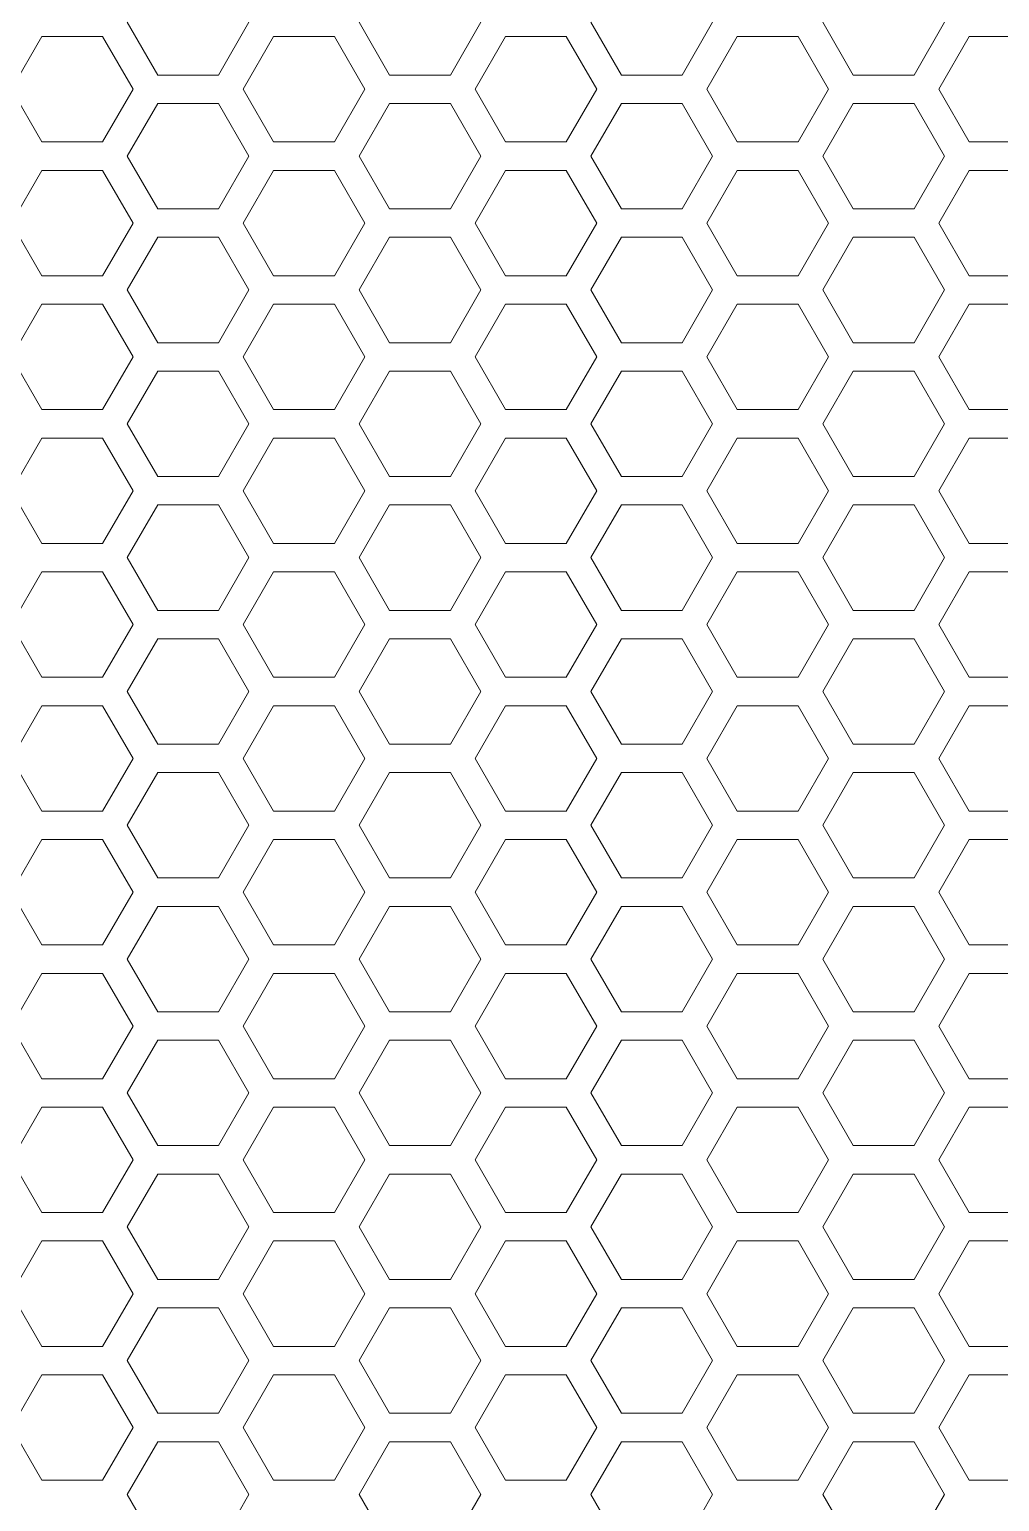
# Model space of a CAD drawing. Header units: millimetres. Extents: x 0 to 140, y -17 to 195.
# Drawn here: x 51.57 to 55.91, y 35.75 to 42.34 of the extents above; entities that cross this region are included whole.
import ezdxf

# ---------------------------------------------------------------- set-up
doc = ezdxf.new("R2010")
doc.units = ezdxf.units.MM
doc.layers.add('4203-42785_1_0', color=7, linetype='Continuous')

# ---------------------------------------------------------------- blocks, each defined once
blk = doc.blocks.new('a')
at = {"layer": '4203-42785_1_0', "color": 0, "linetype": 'ByBlock', "lineweight": 9}
for p, q in [((1506.8194, 377.2816), (1506.9262, 377.0967)), ((1507.1396, 377.0967), (1507.2464, 377.2816)), ((1507.6327, 377.2816), (1507.7395, 377.0967)), ((1507.9529, 377.0967), (1508.0596, 377.2816)), ((1508.446, 377.2816), (1508.5527, 377.0967)), ((1508.7661, 377.0967), (1508.8728, 377.2816)), ((1514.1389, 377.2816), (1514.2456, 377.0967)), ((1514.459, 377.0967), (1514.5657, 377.2816)), ((1514.9521, 377.2816), (1515.0588, 377.0967)), ((1515.2723, 377.0967), (1515.379, 377.2816)), ((1515.7654, 377.2816), (1515.8721, 377.0967)), ((1516.0855, 377.0967), (1516.1923, 377.2816)), ((1507.3328, 377.2317), (1507.2261, 377.0468)), ((1507.5463, 377.2317), (1507.3328, 377.2317)), ((1507.653, 377.0468), (1507.5463, 377.2317)), ((1508.1461, 377.2317), (1508.0394, 377.0468)), ((1508.3595, 377.2317), (1508.1461, 377.2317)), ((1508.4662, 377.0468), (1508.3595, 377.2317)), ((1508.9594, 377.2317), (1508.8527, 377.0468)), ((1509.1728, 377.2317), (1508.9594, 377.2317)), ((1513.8389, 377.2317), (1513.7322, 377.0468)), ((1514.0523, 377.2317), (1513.8389, 377.2317)), ((1514.1591, 377.0468), (1514.0523, 377.2317)), ((1514.6522, 377.2317), (1514.5455, 377.0468)), ((1514.8656, 377.2317), (1514.6522, 377.2317)), ((1514.9724, 377.0468), (1514.8656, 377.2317)), ((1515.4655, 377.2317), (1515.3587, 377.0468)), ((1515.6789, 377.2317), (1515.4655, 377.2317)), ((1515.7856, 377.0468), (1515.6789, 377.2317)), ((1516.2788, 377.2317), (1516.1721, 377.0468)), ((1516.4922, 377.2317), (1516.2788, 377.2317)), ((1516.5989, 377.0468), (1516.4922, 377.2317)), ((1506.9262, 377.0967), (1507.1396, 377.0967)), ((1507.7395, 377.0967), (1507.9529, 377.0967)), ((1508.5527, 377.0967), (1508.7661, 377.0967)), ((1514.2456, 377.0967), (1514.459, 377.0967)), ((1515.0588, 377.0967), (1515.2723, 377.0967)), ((1515.8721, 377.0967), (1516.0855, 377.0967)), ((1507.2261, 377.0468), (1507.3328, 376.862)), ((1507.5463, 376.862), (1507.653, 377.0468)), ((1508.0394, 377.0468), (1508.1461, 376.862)), ((1508.3595, 376.862), (1508.4662, 377.0468)), ((1508.8527, 377.0468), (1508.9594, 376.862)), ((1513.7322, 377.0468), (1513.8389, 376.862)), ((1514.0523, 376.862), (1514.1591, 377.0468)), ((1514.5455, 377.0468), (1514.6522, 376.862)), ((1514.8656, 376.862), (1514.9724, 377.0468)), ((1515.3587, 377.0468), (1515.4655, 376.862)), ((1515.6789, 376.862), (1515.7856, 377.0468)), ((1516.1721, 377.0468), (1516.2788, 376.862)), ((1516.4922, 376.862), (1516.5989, 377.0468)), ((1506.9262, 376.9969), (1506.8194, 376.812)), ((1507.1396, 376.9969), (1506.9262, 376.9969)), ((1507.2464, 376.812), (1507.1396, 376.9969)), ((1507.7395, 376.9969), (1507.6327, 376.812)), ((1507.9529, 376.9969), (1507.7395, 376.9969)), ((1508.0596, 376.812), (1507.9529, 376.9969)), ((1508.5527, 376.9969), (1508.446, 376.812)), ((1508.7661, 376.9969), (1508.5527, 376.9969)), ((1508.8728, 376.812), (1508.7661, 376.9969)), ((1514.2456, 376.9969), (1514.1389, 376.812)), ((1514.459, 376.9969), (1514.2456, 376.9969)), ((1514.5657, 376.812), (1514.459, 376.9969)), ((1515.0588, 376.9969), (1514.9521, 376.812)), ((1515.2723, 376.9969), (1515.0588, 376.9969)), ((1515.379, 376.812), (1515.2723, 376.9969)), ((1515.8721, 376.9969), (1515.7654, 376.812)), ((1516.0855, 376.9969), (1515.8721, 376.9969)), ((1516.1923, 376.812), (1516.0855, 376.9969)), ((1507.3328, 376.862), (1507.5463, 376.862)), ((1508.1461, 376.862), (1508.3595, 376.862)), ((1508.9594, 376.862), (1509.1728, 376.862)), ((1513.8389, 376.862), (1514.0523, 376.862)), ((1514.6522, 376.862), (1514.8656, 376.862)), ((1515.4655, 376.862), (1515.6789, 376.862)), ((1516.2788, 376.862), (1516.4922, 376.862)), ((1506.8194, 376.812), (1506.9262, 376.6272)), ((1507.1396, 376.6272), (1507.2464, 376.812)), ((1507.6327, 376.812), (1507.7395, 376.6272)), ((1507.9529, 376.6272), (1508.0596, 376.812)), ((1508.446, 376.812), (1508.5527, 376.6272)), ((1508.7661, 376.6272), (1508.8728, 376.812)), ((1514.1389, 376.812), (1514.2456, 376.6272)), ((1514.459, 376.6272), (1514.5657, 376.812)), ((1514.9521, 376.812), (1515.0588, 376.6272)), ((1515.2723, 376.6272), (1515.379, 376.812)), ((1515.7654, 376.812), (1515.8721, 376.6272)), ((1516.0855, 376.6272), (1516.1923, 376.812)), ((1507.3328, 376.7621), (1507.2261, 376.5773)), ((1507.5463, 376.7621), (1507.3328, 376.7621)), ((1507.653, 376.5773), (1507.5463, 376.7621)), ((1508.1461, 376.7621), (1508.0394, 376.5773)), ((1508.3595, 376.7621), (1508.1461, 376.7621)), ((1508.4662, 376.5773), (1508.3595, 376.7621)), ((1508.9594, 376.7621), (1508.8527, 376.5773)), ((1509.1728, 376.7621), (1508.9594, 376.7621)), ((1513.8389, 376.7621), (1513.7322, 376.5773)), ((1514.0523, 376.7621), (1513.8389, 376.7621)), ((1514.1591, 376.5773), (1514.0523, 376.7621)), ((1514.6522, 376.7621), (1514.5455, 376.5773)), ((1514.8656, 376.7621), (1514.6522, 376.7621)), ((1514.9724, 376.5773), (1514.8656, 376.7621)), ((1515.4655, 376.7621), (1515.3587, 376.5773)), ((1515.6789, 376.7621), (1515.4655, 376.7621)), ((1515.7856, 376.5773), (1515.6789, 376.7621)), ((1516.2788, 376.7621), (1516.1721, 376.5773)), ((1516.4922, 376.7621), (1516.2788, 376.7621)), ((1516.5989, 376.5773), (1516.4922, 376.7621)), ((1506.9262, 376.6272), (1507.1396, 376.6272)), ((1507.7395, 376.6272), (1507.9529, 376.6272)), ((1508.5527, 376.6272), (1508.7661, 376.6272)), ((1514.2456, 376.6272), (1514.459, 376.6272)), ((1515.0588, 376.6272), (1515.2723, 376.6272)), ((1515.8721, 376.6272), (1516.0855, 376.6272)), ((1507.2261, 376.5773), (1507.3328, 376.3924)), ((1507.5463, 376.3924), (1507.653, 376.5773)), ((1508.0394, 376.5773), (1508.1461, 376.3924)), ((1508.3595, 376.3924), (1508.4662, 376.5773)), ((1508.8527, 376.5773), (1508.9594, 376.3924)), ((1513.7322, 376.5773), (1513.8389, 376.3924)), ((1514.0523, 376.3924), (1514.1591, 376.5773)), ((1514.5455, 376.5773), (1514.6522, 376.3924)), ((1514.8656, 376.3924), (1514.9724, 376.5773)), ((1515.3587, 376.5773), (1515.4655, 376.3924)), ((1515.6789, 376.3924), (1515.7856, 376.5773)), ((1516.1721, 376.5773), (1516.2788, 376.3924)), ((1516.4922, 376.3924), (1516.5989, 376.5773)), ((1506.9262, 376.5274), (1506.8194, 376.3425)), ((1507.1396, 376.5274), (1506.9262, 376.5274)), ((1507.2464, 376.3425), (1507.1396, 376.5274)), ((1507.7395, 376.5274), (1507.6327, 376.3425)), ((1507.9529, 376.5274), (1507.7395, 376.5274)), ((1508.0596, 376.3425), (1507.9529, 376.5274)), ((1508.5527, 376.5274), (1508.446, 376.3425)), ((1508.7661, 376.5274), (1508.5527, 376.5274)), ((1508.8728, 376.3425), (1508.7661, 376.5274)), ((1514.2456, 376.5274), (1514.1389, 376.3425)), ((1514.459, 376.5274), (1514.2456, 376.5274)), ((1514.5657, 376.3425), (1514.459, 376.5274)), ((1515.0588, 376.5274), (1514.9521, 376.3425)), ((1515.2723, 376.5274), (1515.0588, 376.5274)), ((1515.379, 376.3425), (1515.2723, 376.5274)), ((1515.8721, 376.5274), (1515.7654, 376.3425)), ((1516.0855, 376.5274), (1515.8721, 376.5274)), ((1516.1923, 376.3425), (1516.0855, 376.5274)), ((1507.3328, 376.3924), (1507.5463, 376.3924)), ((1508.1461, 376.3924), (1508.3595, 376.3924)), ((1508.9594, 376.3924), (1509.1728, 376.3924)), ((1513.8389, 376.3924), (1514.0523, 376.3924)), ((1514.6522, 376.3924), (1514.8656, 376.3924)), ((1515.4655, 376.3924), (1515.6789, 376.3924)), ((1516.2788, 376.3924), (1516.4922, 376.3924)), ((1506.8194, 376.3425), (1506.9262, 376.1576)), ((1507.1396, 376.1576), (1507.2464, 376.3425)), ((1507.6327, 376.3425), (1507.7395, 376.1576)), ((1507.9529, 376.1576), (1508.0596, 376.3425)), ((1508.446, 376.3425), (1508.5527, 376.1576)), ((1508.7661, 376.1576), (1508.8728, 376.3425)), ((1514.1389, 376.3425), (1514.2456, 376.1576)), ((1514.459, 376.1576), (1514.5657, 376.3425)), ((1514.9521, 376.3425), (1515.0588, 376.1576)), ((1515.2723, 376.1576), (1515.379, 376.3425)), ((1515.7654, 376.3425), (1515.8721, 376.1576)), ((1516.0855, 376.1576), (1516.1923, 376.3425)), ((1507.3328, 376.2926), (1507.2261, 376.1077)), ((1507.5463, 376.2926), (1507.3328, 376.2926)), ((1507.653, 376.1077), (1507.5463, 376.2926)), ((1508.1461, 376.2926), (1508.0394, 376.1077)), ((1508.3595, 376.2926), (1508.1461, 376.2926)), ((1508.4662, 376.1077), (1508.3595, 376.2926)), ((1508.9594, 376.2926), (1508.8527, 376.1077)), ((1509.1728, 376.2926), (1508.9594, 376.2926)), ((1513.8389, 376.2926), (1513.7322, 376.1077)), ((1514.0523, 376.2926), (1513.8389, 376.2926)), ((1514.1591, 376.1077), (1514.0523, 376.2926)), ((1514.6522, 376.2926), (1514.5455, 376.1077)), ((1514.8656, 376.2926), (1514.6522, 376.2926)), ((1514.9724, 376.1077), (1514.8656, 376.2926)), ((1515.4655, 376.2926), (1515.3587, 376.1077)), ((1515.6789, 376.2926), (1515.4655, 376.2926)), ((1515.7856, 376.1077), (1515.6789, 376.2926)), ((1516.2788, 376.2926), (1516.1721, 376.1077)), ((1516.4922, 376.2926), (1516.2788, 376.2926)), ((1516.5989, 376.1077), (1516.4922, 376.2926)), ((1506.9262, 376.1576), (1507.1396, 376.1576)), ((1507.7395, 376.1576), (1507.9529, 376.1576)), ((1508.5527, 376.1576), (1508.7661, 376.1576)), ((1514.2456, 376.1576), (1514.459, 376.1576)), ((1515.0588, 376.1576), (1515.2723, 376.1576)), ((1515.8721, 376.1576), (1516.0855, 376.1576)), ((1507.2261, 376.1077), (1507.3328, 375.9229)), ((1507.5463, 375.9229), (1507.653, 376.1077)), ((1508.0394, 376.1077), (1508.1461, 375.9229)), ((1508.3595, 375.9229), (1508.4662, 376.1077)), ((1508.8527, 376.1077), (1508.9594, 375.9229)), ((1513.7322, 376.1077), (1513.8389, 375.9229)), ((1514.0523, 375.9229), (1514.1591, 376.1077)), ((1514.5455, 376.1077), (1514.6522, 375.9229)), ((1514.8656, 375.9229), (1514.9724, 376.1077)), ((1515.3587, 376.1077), (1515.4655, 375.9229)), ((1515.6789, 375.9229), (1515.7856, 376.1077)), ((1516.1721, 376.1077), (1516.2788, 375.9229)), ((1516.4922, 375.9229), (1516.5989, 376.1077)), ((1506.9262, 376.0578), (1506.8194, 375.873)), ((1507.1396, 376.0578), (1506.9262, 376.0578)), ((1507.2464, 375.873), (1507.1396, 376.0578)), ((1507.7395, 376.0578), (1507.6327, 375.873)), ((1507.9529, 376.0578), (1507.7395, 376.0578)), ((1508.0596, 375.873), (1507.9529, 376.0578)), ((1508.5527, 376.0578), (1508.446, 375.873)), ((1508.7661, 376.0578), (1508.5527, 376.0578)), ((1508.8728, 375.873), (1508.7661, 376.0578)), ((1514.2456, 376.0578), (1514.1389, 375.873)), ((1514.459, 376.0578), (1514.2456, 376.0578)), ((1514.5657, 375.873), (1514.459, 376.0578)), ((1515.0588, 376.0578), (1514.9521, 375.873)), ((1515.2723, 376.0578), (1515.0588, 376.0578)), ((1515.379, 375.873), (1515.2723, 376.0578)), ((1515.8721, 376.0578), (1515.7654, 375.873)), ((1516.0855, 376.0578), (1515.8721, 376.0578)), ((1516.1923, 375.873), (1516.0855, 376.0578)), ((1507.3328, 375.9229), (1507.5463, 375.9229)), ((1508.1461, 375.9229), (1508.3595, 375.9229)), ((1508.9594, 375.9229), (1509.1728, 375.9229)), ((1513.8389, 375.9229), (1514.0523, 375.9229)), ((1514.6522, 375.9229), (1514.8656, 375.9229)), ((1515.4655, 375.9229), (1515.6789, 375.9229)), ((1516.2788, 375.9229), (1516.4922, 375.9229)), ((1506.8194, 375.873), (1506.9262, 375.6881)), ((1507.1396, 375.6881), (1507.2464, 375.873)), ((1507.6327, 375.873), (1507.7395, 375.6881)), ((1507.9529, 375.6881), (1508.0596, 375.873)), ((1508.446, 375.873), (1508.5527, 375.6881)), ((1508.7661, 375.6881), (1508.8728, 375.873)), ((1514.1389, 375.873), (1514.2456, 375.6881)), ((1514.459, 375.6881), (1514.5657, 375.873)), ((1514.9521, 375.873), (1515.0588, 375.6881)), ((1515.2723, 375.6881), (1515.379, 375.873)), ((1515.7654, 375.873), (1515.8721, 375.6881)), ((1516.0855, 375.6881), (1516.1923, 375.873)), ((1507.3328, 375.823), (1507.2261, 375.6382)), ((1507.5463, 375.823), (1507.3328, 375.823)), ((1507.653, 375.6382), (1507.5463, 375.823)), ((1508.1461, 375.823), (1508.0394, 375.6382)), ((1508.3595, 375.823), (1508.1461, 375.823)), ((1508.4662, 375.6382), (1508.3595, 375.823)), ((1508.9594, 375.823), (1508.8527, 375.6382)), ((1509.1728, 375.823), (1508.9594, 375.823)), ((1513.8389, 375.823), (1513.7322, 375.6382)), ((1514.0523, 375.823), (1513.8389, 375.823)), ((1514.1591, 375.6382), (1514.0523, 375.823)), ((1514.6522, 375.823), (1514.5455, 375.6382)), ((1514.8656, 375.823), (1514.6522, 375.823)), ((1514.9724, 375.6382), (1514.8656, 375.823)), ((1515.4655, 375.823), (1515.3587, 375.6382)), ((1515.6789, 375.823), (1515.4655, 375.823)), ((1515.7856, 375.6382), (1515.6789, 375.823)), ((1516.2788, 375.823), (1516.1721, 375.6382)), ((1516.4922, 375.823), (1516.2788, 375.823)), ((1516.5989, 375.6382), (1516.4922, 375.823)), ((1506.9262, 375.6881), (1507.1396, 375.6881)), ((1507.7395, 375.6881), (1507.9529, 375.6881)), ((1508.5527, 375.6881), (1508.7661, 375.6881)), ((1514.2456, 375.6881), (1514.459, 375.6881)), ((1515.0588, 375.6881), (1515.2723, 375.6881)), ((1515.8721, 375.6881), (1516.0855, 375.6881)), ((1507.2261, 375.6382), (1507.3328, 375.4533)), ((1507.5463, 375.4533), (1507.653, 375.6382)), ((1508.0394, 375.6382), (1508.1461, 375.4533)), ((1508.3595, 375.4533), (1508.4662, 375.6382)), ((1508.8527, 375.6382), (1508.9594, 375.4533)), ((1513.7322, 375.6382), (1513.8389, 375.4533)), ((1514.0523, 375.4533), (1514.1591, 375.6382)), ((1514.5455, 375.6382), (1514.6522, 375.4533)), ((1514.8656, 375.4533), (1514.9724, 375.6382)), ((1515.3587, 375.6382), (1515.4655, 375.4533)), ((1515.6789, 375.4533), (1515.7856, 375.6382)), ((1516.1721, 375.6382), (1516.2788, 375.4533)), ((1516.4922, 375.4533), (1516.5989, 375.6382)), ((1506.9262, 375.5883), (1506.8194, 375.4034)), ((1507.1396, 375.5883), (1506.9262, 375.5883)), ((1507.2464, 375.4034), (1507.1396, 375.5883)), ((1507.7395, 375.5883), (1507.6327, 375.4034)), ((1507.9529, 375.5883), (1507.7395, 375.5883)), ((1508.0596, 375.4034), (1507.9529, 375.5883)), ((1508.5527, 375.5883), (1508.446, 375.4034)), ((1508.7661, 375.5883), (1508.5527, 375.5883)), ((1508.8728, 375.4034), (1508.7661, 375.5883)), ((1514.2456, 375.5883), (1514.1389, 375.4034)), ((1514.459, 375.5883), (1514.2456, 375.5883)), ((1514.5657, 375.4034), (1514.459, 375.5883)), ((1515.0588, 375.5883), (1514.9521, 375.4034)), ((1515.2723, 375.5883), (1515.0588, 375.5883)), ((1515.379, 375.4034), (1515.2723, 375.5883)), ((1515.8721, 375.5883), (1515.7654, 375.4034)), ((1516.0855, 375.5883), (1515.8721, 375.5883)), ((1516.1923, 375.4034), (1516.0855, 375.5883)), ((1507.3328, 375.4533), (1507.5463, 375.4533)), ((1508.1461, 375.4533), (1508.3595, 375.4533)), ((1508.9594, 375.4533), (1509.1728, 375.4533)), ((1513.8389, 375.4533), (1514.0523, 375.4533)), ((1514.6522, 375.4533), (1514.8656, 375.4533)), ((1515.4655, 375.4533), (1515.6789, 375.4533)), ((1516.2788, 375.4533), (1516.4922, 375.4533)), ((1506.8194, 375.4034), (1506.9262, 375.2185)), ((1507.1396, 375.2185), (1507.2464, 375.4034)), ((1507.6327, 375.4034), (1507.7395, 375.2185)), ((1507.9529, 375.2185), (1508.0596, 375.4034)), ((1508.446, 375.4034), (1508.5527, 375.2185)), ((1508.7661, 375.2185), (1508.8728, 375.4034)), ((1514.1389, 375.4034), (1514.2456, 375.2185)), ((1514.459, 375.2185), (1514.5657, 375.4034)), ((1514.9521, 375.4034), (1515.0588, 375.2185)), ((1515.2723, 375.2185), (1515.379, 375.4034)), ((1515.7654, 375.4034), (1515.8721, 375.2185)), ((1516.0855, 375.2185), (1516.1923, 375.4034)), ((1507.3328, 375.3535), (1507.2261, 375.1686)), ((1507.5463, 375.3535), (1507.3328, 375.3535)), ((1507.653, 375.1686), (1507.5463, 375.3535)), ((1508.1461, 375.3535), (1508.0394, 375.1686)), ((1508.3595, 375.3535), (1508.1461, 375.3535)), ((1508.4662, 375.1686), (1508.3595, 375.3535)), ((1508.9594, 375.3535), (1508.8527, 375.1686)), ((1509.1728, 375.3535), (1508.9594, 375.3535)), ((1513.8389, 375.3535), (1513.7322, 375.1686)), ((1514.0523, 375.3535), (1513.8389, 375.3535)), ((1514.1591, 375.1686), (1514.0523, 375.3535)), ((1514.6522, 375.3535), (1514.5455, 375.1686)), ((1514.8656, 375.3535), (1514.6522, 375.3535)), ((1514.9724, 375.1686), (1514.8656, 375.3535)), ((1515.4655, 375.3535), (1515.3587, 375.1686)), ((1515.6789, 375.3535), (1515.4655, 375.3535)), ((1515.7856, 375.1686), (1515.6789, 375.3535)), ((1516.2788, 375.3535), (1516.1721, 375.1686)), ((1516.4922, 375.3535), (1516.2788, 375.3535)), ((1516.5989, 375.1686), (1516.4922, 375.3535)), ((1506.9262, 375.2185), (1507.1396, 375.2185)), ((1507.7395, 375.2185), (1507.9529, 375.2185)), ((1508.5527, 375.2185), (1508.7661, 375.2185)), ((1514.2456, 375.2185), (1514.459, 375.2185)), ((1515.0588, 375.2185), (1515.2723, 375.2185)), ((1515.8721, 375.2185), (1516.0855, 375.2185)), ((1507.2261, 375.1686), (1507.3328, 374.9838)), ((1507.5463, 374.9838), (1507.653, 375.1686)), ((1508.0394, 375.1686), (1508.1461, 374.9838)), ((1508.3595, 374.9838), (1508.4662, 375.1686)), ((1508.8527, 375.1686), (1508.9594, 374.9838)), ((1513.7322, 375.1686), (1513.8389, 374.9838)), ((1514.0523, 374.9838), (1514.1591, 375.1686)), ((1514.5455, 375.1686), (1514.6522, 374.9838)), ((1514.8656, 374.9838), (1514.9724, 375.1686)), ((1515.3587, 375.1686), (1515.4655, 374.9838)), ((1515.6789, 374.9838), (1515.7856, 375.1686)), ((1516.1721, 375.1686), (1516.2788, 374.9838)), ((1516.4922, 374.9838), (1516.5989, 375.1686)), ((1506.9262, 375.1187), (1506.8194, 374.9339)), ((1507.1396, 375.1187), (1506.9262, 375.1187)), ((1507.2464, 374.9339), (1507.1396, 375.1187)), ((1507.7395, 375.1187), (1507.6327, 374.9339)), ((1507.9529, 375.1187), (1507.7395, 375.1187)), ((1508.0596, 374.9339), (1507.9529, 375.1187)), ((1508.5527, 375.1187), (1508.446, 374.9339)), ((1508.7661, 375.1187), (1508.5527, 375.1187)), ((1508.8728, 374.9339), (1508.7661, 375.1187)), ((1514.2456, 375.1187), (1514.1389, 374.9339)), ((1514.459, 375.1187), (1514.2456, 375.1187)), ((1514.5657, 374.9339), (1514.459, 375.1187)), ((1515.0588, 375.1187), (1514.9521, 374.9339)), ((1515.2723, 375.1187), (1515.0588, 375.1187)), ((1515.379, 374.9339), (1515.2723, 375.1187)), ((1515.8721, 375.1187), (1515.7654, 374.9339)), ((1516.0855, 375.1187), (1515.8721, 375.1187)), ((1516.1923, 374.9339), (1516.0855, 375.1187)), ((1507.3328, 374.9838), (1507.5463, 374.9838)), ((1508.1461, 374.9838), (1508.3595, 374.9838)), ((1508.9594, 374.9838), (1509.1728, 374.9838)), ((1513.8389, 374.9838), (1514.0523, 374.9838)), ((1514.6522, 374.9838), (1514.8656, 374.9838)), ((1515.4655, 374.9838), (1515.6789, 374.9838)), ((1516.2788, 374.9838), (1516.4922, 374.9838)), ((1506.8194, 374.9339), (1506.9262, 374.749)), ((1507.1396, 374.749), (1507.2464, 374.9339)), ((1507.6327, 374.9339), (1507.7395, 374.749)), ((1507.9529, 374.749), (1508.0596, 374.9339)), ((1508.446, 374.9339), (1508.5527, 374.749)), ((1508.7661, 374.749), (1508.8728, 374.9339)), ((1514.1389, 374.9339), (1514.2456, 374.749)), ((1514.459, 374.749), (1514.5657, 374.9339)), ((1514.9521, 374.9339), (1515.0588, 374.749)), ((1515.2723, 374.749), (1515.379, 374.9339)), ((1515.7654, 374.9339), (1515.8721, 374.749)), ((1516.0855, 374.749), (1516.1923, 374.9339)), ((1507.3328, 374.884), (1507.2261, 374.6991)), ((1507.5463, 374.884), (1507.3328, 374.884)), ((1507.653, 374.6991), (1507.5463, 374.884)), ((1508.1461, 374.884), (1508.0394, 374.6991)), ((1508.3595, 374.884), (1508.1461, 374.884)), ((1508.4662, 374.6991), (1508.3595, 374.884)), ((1508.9594, 374.884), (1508.8527, 374.6991)), ((1509.1728, 374.884), (1508.9594, 374.884)), ((1513.8389, 374.884), (1513.7322, 374.6991)), ((1514.0523, 374.884), (1513.8389, 374.884)), ((1514.1591, 374.6991), (1514.0523, 374.884)), ((1514.6522, 374.884), (1514.5455, 374.6991)), ((1514.8656, 374.884), (1514.6522, 374.884)), ((1514.9724, 374.6991), (1514.8656, 374.884)), ((1515.4655, 374.884), (1515.3587, 374.6991)), ((1515.6789, 374.884), (1515.4655, 374.884)), ((1515.7856, 374.6991), (1515.6789, 374.884)), ((1516.2788, 374.884), (1516.1721, 374.6991)), ((1516.4922, 374.884), (1516.2788, 374.884)), ((1516.5989, 374.6991), (1516.4922, 374.884)), ((1506.9262, 374.749), (1507.1396, 374.749)), ((1507.7395, 374.749), (1507.9529, 374.749)), ((1508.5527, 374.749), (1508.7661, 374.749)), ((1514.2456, 374.749), (1514.459, 374.749)), ((1515.0588, 374.749), (1515.2723, 374.749)), ((1515.8721, 374.749), (1516.0855, 374.749)), ((1507.2261, 374.6991), (1507.3328, 374.5142)), ((1507.5463, 374.5142), (1507.653, 374.6991)), ((1508.0394, 374.6991), (1508.1461, 374.5142)), ((1508.3595, 374.5142), (1508.4662, 374.6991)), ((1508.8527, 374.6991), (1508.9594, 374.5142)), ((1513.7322, 374.6991), (1513.8389, 374.5142)), ((1514.0523, 374.5142), (1514.1591, 374.6991)), ((1514.5455, 374.6991), (1514.6522, 374.5142)), ((1514.8656, 374.5142), (1514.9724, 374.6991)), ((1515.3587, 374.6991), (1515.4655, 374.5142)), ((1515.6789, 374.5142), (1515.7856, 374.6991)), ((1516.1721, 374.6991), (1516.2788, 374.5142)), ((1516.4922, 374.5142), (1516.5989, 374.6991)), ((1506.9262, 374.6492), (1506.8194, 374.4643)), ((1507.1396, 374.6492), (1506.9262, 374.6492)), ((1507.2464, 374.4643), (1507.1396, 374.6492)), ((1507.7395, 374.6492), (1507.6327, 374.4643)), ((1507.9529, 374.6492), (1507.7395, 374.6492)), ((1508.0596, 374.4643), (1507.9529, 374.6492)), ((1508.5527, 374.6492), (1508.446, 374.4643)), ((1508.7661, 374.6492), (1508.5527, 374.6492)), ((1508.8728, 374.4643), (1508.7661, 374.6492)), ((1514.2456, 374.6492), (1514.1389, 374.4643)), ((1514.459, 374.6492), (1514.2456, 374.6492)), ((1514.5657, 374.4643), (1514.459, 374.6492)), ((1515.0588, 374.6492), (1514.9521, 374.4643)), ((1515.2723, 374.6492), (1515.0588, 374.6492)), ((1515.379, 374.4643), (1515.2723, 374.6492)), ((1515.8721, 374.6492), (1515.7654, 374.4643)), ((1516.0855, 374.6492), (1515.8721, 374.6492)), ((1516.1923, 374.4643), (1516.0855, 374.6492)), ((1507.3328, 374.5142), (1507.5463, 374.5142)), ((1508.1461, 374.5142), (1508.3595, 374.5142)), ((1508.9594, 374.5142), (1509.1728, 374.5142)), ((1513.8389, 374.5142), (1514.0523, 374.5142)), ((1514.6522, 374.5142), (1514.8656, 374.5142)), ((1515.4655, 374.5142), (1515.6789, 374.5142)), ((1516.2788, 374.5142), (1516.4922, 374.5142)), ((1506.8194, 374.4643), (1506.9262, 374.2795)), ((1507.1396, 374.2795), (1507.2464, 374.4643)), ((1507.6327, 374.4643), (1507.7395, 374.2795)), ((1507.9529, 374.2795), (1508.0596, 374.4643)), ((1508.446, 374.4643), (1508.5527, 374.2795)), ((1508.7661, 374.2795), (1508.8728, 374.4643)), ((1514.1389, 374.4643), (1514.2456, 374.2795)), ((1514.459, 374.2795), (1514.5657, 374.4643)), ((1514.9521, 374.4643), (1515.0588, 374.2795)), ((1515.2723, 374.2795), (1515.379, 374.4643)), ((1515.7654, 374.4643), (1515.8721, 374.2795)), ((1516.0855, 374.2795), (1516.1923, 374.4643)), ((1507.3328, 374.4144), (1507.2261, 374.2295)), ((1507.5463, 374.4144), (1507.3328, 374.4144)), ((1507.653, 374.2295), (1507.5463, 374.4144)), ((1508.1461, 374.4144), (1508.0394, 374.2295)), ((1508.3595, 374.4144), (1508.1461, 374.4144)), ((1508.4662, 374.2295), (1508.3595, 374.4144)), ((1508.9594, 374.4144), (1508.8527, 374.2295)), ((1509.1728, 374.4144), (1508.9594, 374.4144)), ((1513.8389, 374.4144), (1513.7322, 374.2295)), ((1514.0523, 374.4144), (1513.8389, 374.4144)), ((1514.1591, 374.2295), (1514.0523, 374.4144)), ((1514.6522, 374.4144), (1514.5455, 374.2295)), ((1514.8656, 374.4144), (1514.6522, 374.4144)), ((1514.9724, 374.2295), (1514.8656, 374.4144)), ((1515.4655, 374.4144), (1515.3587, 374.2295)), ((1515.6789, 374.4144), (1515.4655, 374.4144)), ((1515.7856, 374.2295), (1515.6789, 374.4144)), ((1516.2788, 374.4144), (1516.1721, 374.2295)), ((1516.4922, 374.4144), (1516.2788, 374.4144)), ((1516.5989, 374.2295), (1516.4922, 374.4144)), ((1506.9262, 374.2795), (1507.1396, 374.2795)), ((1507.7395, 374.2795), (1507.9529, 374.2795)), ((1508.5527, 374.2795), (1508.7661, 374.2795)), ((1514.2456, 374.2795), (1514.459, 374.2795)), ((1515.0588, 374.2795), (1515.2723, 374.2795)), ((1515.8721, 374.2795), (1516.0855, 374.2795)), ((1507.2261, 374.2295), (1507.3328, 374.0447)), ((1507.5463, 374.0447), (1507.653, 374.2295)), ((1508.0394, 374.2295), (1508.1461, 374.0447)), ((1508.3595, 374.0447), (1508.4662, 374.2295)), ((1508.8527, 374.2295), (1508.9594, 374.0447)), ((1513.7322, 374.2295), (1513.8389, 374.0447)), ((1514.0523, 374.0447), (1514.1591, 374.2295)), ((1514.5455, 374.2295), (1514.6522, 374.0447)), ((1514.8656, 374.0447), (1514.9724, 374.2295)), ((1515.3587, 374.2295), (1515.4655, 374.0447)), ((1515.6789, 374.0447), (1515.7856, 374.2295)), ((1516.1721, 374.2295), (1516.2788, 374.0447)), ((1516.4922, 374.0447), (1516.5989, 374.2295)), ((1506.9262, 374.1796), (1506.8194, 373.9948)), ((1507.1396, 374.1796), (1506.9262, 374.1796)), ((1507.2464, 373.9948), (1507.1396, 374.1796)), ((1507.7395, 374.1796), (1507.6327, 373.9948)), ((1507.9529, 374.1796), (1507.7395, 374.1796)), ((1508.0596, 373.9948), (1507.9529, 374.1796)), ((1508.5527, 374.1796), (1508.446, 373.9948)), ((1508.7661, 374.1796), (1508.5527, 374.1796)), ((1508.8728, 373.9948), (1508.7661, 374.1796)), ((1514.2456, 374.1796), (1514.1389, 373.9948)), ((1514.459, 374.1796), (1514.2456, 374.1796)), ((1514.5657, 373.9948), (1514.459, 374.1796)), ((1515.0588, 374.1796), (1514.9521, 373.9948)), ((1515.2723, 374.1796), (1515.0588, 374.1796)), ((1515.379, 373.9948), (1515.2723, 374.1796)), ((1515.8721, 374.1796), (1515.7654, 373.9948)), ((1516.0855, 374.1796), (1515.8721, 374.1796)), ((1516.1923, 373.9948), (1516.0855, 374.1796)), ((1507.3328, 374.0447), (1507.5463, 374.0447)), ((1508.1461, 374.0447), (1508.3595, 374.0447)), ((1508.9594, 374.0447), (1509.1728, 374.0447)), ((1513.8389, 374.0447), (1514.0523, 374.0447)), ((1514.6522, 374.0447), (1514.8656, 374.0447)), ((1515.4655, 374.0447), (1515.6789, 374.0447)), ((1516.2788, 374.0447), (1516.4922, 374.0447)), ((1506.8194, 373.9948), (1506.9262, 373.8099)), ((1507.1396, 373.8099), (1507.2464, 373.9948)), ((1507.6327, 373.9948), (1507.7395, 373.8099)), ((1507.9529, 373.8099), (1508.0596, 373.9948)), ((1508.446, 373.9948), (1508.5527, 373.8099)), ((1508.7661, 373.8099), (1508.8728, 373.9948)), ((1514.1389, 373.9948), (1514.2456, 373.8099)), ((1514.459, 373.8099), (1514.5657, 373.9948)), ((1514.9521, 373.9948), (1515.0588, 373.8099)), ((1515.2723, 373.8099), (1515.379, 373.9948)), ((1515.7654, 373.9948), (1515.8721, 373.8099)), ((1516.0855, 373.8099), (1516.1923, 373.9948)), ((1507.3328, 373.9449), (1507.2261, 373.76)), ((1507.5463, 373.9449), (1507.3328, 373.9449)), ((1507.653, 373.76), (1507.5463, 373.9449)), ((1508.1461, 373.9449), (1508.0394, 373.76)), ((1508.3595, 373.9449), (1508.1461, 373.9449)), ((1508.4662, 373.76), (1508.3595, 373.9449)), ((1508.9594, 373.9449), (1508.8527, 373.76)), ((1509.1728, 373.9449), (1508.9594, 373.9449)), ((1513.8389, 373.9449), (1513.7322, 373.76)), ((1514.0523, 373.9449), (1513.8389, 373.9449)), ((1514.1591, 373.76), (1514.0523, 373.9449)), ((1514.6522, 373.9449), (1514.5455, 373.76)), ((1514.8656, 373.9449), (1514.6522, 373.9449)), ((1514.9724, 373.76), (1514.8656, 373.9449)), ((1515.4655, 373.9449), (1515.3587, 373.76)), ((1515.6789, 373.9449), (1515.4655, 373.9449)), ((1515.7856, 373.76), (1515.6789, 373.9449)), ((1516.2788, 373.9449), (1516.1721, 373.76)), ((1516.4922, 373.9449), (1516.2788, 373.9449)), ((1516.5989, 373.76), (1516.4922, 373.9449)), ((1506.9262, 373.8099), (1507.1396, 373.8099)), ((1507.7395, 373.8099), (1507.9529, 373.8099)), ((1508.5527, 373.8099), (1508.7661, 373.8099)), ((1514.2456, 373.8099), (1514.459, 373.8099)), ((1515.0588, 373.8099), (1515.2723, 373.8099)), ((1515.8721, 373.8099), (1516.0855, 373.8099)), ((1507.2261, 373.76), (1507.3328, 373.5751)), ((1507.5463, 373.5751), (1507.653, 373.76)), ((1508.0394, 373.76), (1508.1461, 373.5751)), ((1508.3595, 373.5751), (1508.4662, 373.76)), ((1508.8527, 373.76), (1508.9594, 373.5751)), ((1513.7322, 373.76), (1513.8389, 373.5751)), ((1514.0523, 373.5751), (1514.1591, 373.76)), ((1514.5455, 373.76), (1514.6522, 373.5751)), ((1514.8656, 373.5751), (1514.9724, 373.76)), ((1515.3587, 373.76), (1515.4655, 373.5751)), ((1515.6789, 373.5751), (1515.7856, 373.76)), ((1516.1721, 373.76), (1516.2788, 373.5751)), ((1516.4922, 373.5751), (1516.5989, 373.76)), ((1506.9262, 373.7101), (1506.8194, 373.5252)), ((1507.1396, 373.7101), (1506.9262, 373.7101)), ((1507.2464, 373.5252), (1507.1396, 373.7101)), ((1507.7395, 373.7101), (1507.6327, 373.5252)), ((1507.9529, 373.7101), (1507.7395, 373.7101)), ((1508.0596, 373.5252), (1507.9529, 373.7101)), ((1508.5527, 373.7101), (1508.446, 373.5252)), ((1508.7661, 373.7101), (1508.5527, 373.7101)), ((1508.8728, 373.5252), (1508.7661, 373.7101)), ((1514.2456, 373.7101), (1514.1389, 373.5252)), ((1514.459, 373.7101), (1514.2456, 373.7101)), ((1514.5657, 373.5252), (1514.459, 373.7101)), ((1515.0588, 373.7101), (1514.9521, 373.5252)), ((1515.2723, 373.7101), (1515.0588, 373.7101)), ((1515.379, 373.5252), (1515.2723, 373.7101)), ((1515.8721, 373.7101), (1515.7654, 373.5252)), ((1516.0855, 373.7101), (1515.8721, 373.7101)), ((1516.1923, 373.5252), (1516.0855, 373.7101)), ((1507.3328, 373.5751), (1507.5463, 373.5751)), ((1508.1461, 373.5751), (1508.3595, 373.5751)), ((1508.9594, 373.5751), (1509.1728, 373.5751)), ((1513.8389, 373.5751), (1514.0523, 373.5751)), ((1514.6522, 373.5751), (1514.8656, 373.5751)), ((1515.4655, 373.5751), (1515.6789, 373.5751)), ((1516.2788, 373.5751), (1516.4922, 373.5751)), ((1506.8194, 373.5252), (1506.9262, 373.3404)), ((1507.1396, 373.3404), (1507.2464, 373.5252)), ((1507.6327, 373.5252), (1507.7395, 373.3404)), ((1507.9529, 373.3404), (1508.0596, 373.5252)), ((1508.446, 373.5252), (1508.5527, 373.3404)), ((1508.7661, 373.3404), (1508.8728, 373.5252)), ((1514.1389, 373.5252), (1514.2456, 373.3404)), ((1514.459, 373.3404), (1514.5657, 373.5252)), ((1514.9521, 373.5252), (1515.0588, 373.3404)), ((1515.2723, 373.3404), (1515.379, 373.5252)), ((1515.7654, 373.5252), (1515.8721, 373.3404)), ((1516.0855, 373.3404), (1516.1923, 373.5252)), ((1507.3328, 373.4753), (1507.2261, 373.2905)), ((1507.5463, 373.4753), (1507.3328, 373.4753)), ((1507.653, 373.2905), (1507.5463, 373.4753)), ((1508.1461, 373.4753), (1508.0394, 373.2905)), ((1508.3595, 373.4753), (1508.1461, 373.4753)), ((1508.4662, 373.2905), (1508.3595, 373.4753)), ((1508.9594, 373.4753), (1508.8527, 373.2905)), ((1509.1728, 373.4753), (1508.9594, 373.4753)), ((1513.8389, 373.4753), (1513.7322, 373.2905)), ((1514.0523, 373.4753), (1513.8389, 373.4753)), ((1514.1591, 373.2905), (1514.0523, 373.4753)), ((1514.6522, 373.4753), (1514.5455, 373.2905)), ((1514.8656, 373.4753), (1514.6522, 373.4753)), ((1514.9724, 373.2905), (1514.8656, 373.4753)), ((1515.4655, 373.4753), (1515.3587, 373.2905)), ((1515.6789, 373.4753), (1515.4655, 373.4753)), ((1515.7856, 373.2905), (1515.6789, 373.4753)), ((1516.2788, 373.4753), (1516.1721, 373.2905)), ((1516.4922, 373.4753), (1516.2788, 373.4753)), ((1516.5989, 373.2905), (1516.4922, 373.4753)), ((1506.9262, 373.3404), (1507.1396, 373.3404)), ((1507.7395, 373.3404), (1507.9529, 373.3404)), ((1508.5527, 373.3404), (1508.7661, 373.3404)), ((1514.2456, 373.3404), (1514.459, 373.3404)), ((1515.0588, 373.3404), (1515.2723, 373.3404)), ((1515.8721, 373.3404), (1516.0855, 373.3404)), ((1507.2261, 373.2905), (1507.3328, 373.1056)), ((1507.5463, 373.1056), (1507.653, 373.2905)), ((1508.0394, 373.2905), (1508.1461, 373.1056)), ((1508.3595, 373.1056), (1508.4662, 373.2905)), ((1508.8527, 373.2905), (1508.9594, 373.1056)), ((1513.7322, 373.2905), (1513.8389, 373.1056)), ((1514.0523, 373.1056), (1514.1591, 373.2905)), ((1514.5455, 373.2905), (1514.6522, 373.1056)), ((1514.8656, 373.1056), (1514.9724, 373.2905)), ((1515.3587, 373.2905), (1515.4655, 373.1056)), ((1515.6789, 373.1056), (1515.7856, 373.2905)), ((1516.1721, 373.2905), (1516.2788, 373.1056)), ((1516.4922, 373.1056), (1516.5989, 373.2905)), ((1506.9262, 373.2406), (1506.8194, 373.0557)), ((1507.1396, 373.2406), (1506.9262, 373.2406)), ((1507.2464, 373.0557), (1507.1396, 373.2406)), ((1507.7395, 373.2406), (1507.6327, 373.0557)), ((1507.9529, 373.2406), (1507.7395, 373.2406)), ((1508.0596, 373.0557), (1507.9529, 373.2406)), ((1508.5527, 373.2406), (1508.446, 373.0557)), ((1508.7661, 373.2406), (1508.5527, 373.2406)), ((1508.8728, 373.0557), (1508.7661, 373.2406)), ((1514.2456, 373.2406), (1514.1389, 373.0557)), ((1514.459, 373.2406), (1514.2456, 373.2406)), ((1514.5657, 373.0557), (1514.459, 373.2406)), ((1515.0588, 373.2406), (1514.9521, 373.0557)), ((1515.2723, 373.2406), (1515.0588, 373.2406)), ((1515.379, 373.0557), (1515.2723, 373.2406)), ((1515.8721, 373.2406), (1515.7654, 373.0557)), ((1516.0855, 373.2406), (1515.8721, 373.2406)), ((1516.1923, 373.0557), (1516.0855, 373.2406)), ((1507.3328, 373.1056), (1507.5463, 373.1056)), ((1508.1461, 373.1056), (1508.3595, 373.1056)), ((1508.9594, 373.1056), (1509.1728, 373.1056)), ((1513.8389, 373.1056), (1514.0523, 373.1056)), ((1514.6522, 373.1056), (1514.8656, 373.1056)), ((1515.4655, 373.1056), (1515.6789, 373.1056)), ((1516.2788, 373.1056), (1516.4922, 373.1056)), ((1506.8194, 373.0557), (1506.9262, 372.8708)), ((1507.1396, 372.8708), (1507.2464, 373.0557)), ((1507.6327, 373.0557), (1507.7395, 372.8708)), ((1507.9529, 372.8708), (1508.0596, 373.0557)), ((1508.446, 373.0557), (1508.5527, 372.8708)), ((1508.7661, 372.8708), (1508.8728, 373.0557)), ((1514.1389, 373.0557), (1514.2456, 372.8708)), ((1514.459, 372.8708), (1514.5657, 373.0557)), ((1514.9521, 373.0557), (1515.0588, 372.8708)), ((1515.2723, 372.8708), (1515.379, 373.0557)), ((1515.7654, 373.0557), (1515.8721, 372.8708)), ((1516.0855, 372.8708), (1516.1923, 373.0557)), ((1507.3328, 373.0058), (1507.2261, 372.8209)), ((1507.5463, 373.0058), (1507.3328, 373.0058)), ((1507.653, 372.8209), (1507.5463, 373.0058)), ((1508.1461, 373.0058), (1508.0394, 372.8209)), ((1508.3595, 373.0058), (1508.1461, 373.0058)), ((1508.4662, 372.8209), (1508.3595, 373.0058)), ((1508.9594, 373.0058), (1508.8527, 372.8209)), ((1509.1728, 373.0058), (1508.9594, 373.0058)), ((1513.8389, 373.0058), (1513.7322, 372.8209)), ((1514.0523, 373.0058), (1513.8389, 373.0058)), ((1514.1591, 372.8209), (1514.0523, 373.0058)), ((1514.6522, 373.0058), (1514.5455, 372.8209)), ((1514.8656, 373.0058), (1514.6522, 373.0058)), ((1514.9724, 372.8209), (1514.8656, 373.0058)), ((1515.4655, 373.0058), (1515.3587, 372.8209)), ((1515.6789, 373.0058), (1515.4655, 373.0058)), ((1515.7856, 372.8209), (1515.6789, 373.0058)), ((1516.2788, 373.0058), (1516.1721, 372.8209)), ((1516.4922, 373.0058), (1516.2788, 373.0058)), ((1516.5989, 372.8209), (1516.4922, 373.0058)), ((1506.9262, 372.8708), (1507.1396, 372.8708)), ((1507.7395, 372.8708), (1507.9529, 372.8708)), ((1508.5527, 372.8708), (1508.7661, 372.8708)), ((1514.2456, 372.8708), (1514.459, 372.8708)), ((1515.0588, 372.8708), (1515.2723, 372.8708)), ((1515.8721, 372.8708), (1516.0855, 372.8708)), ((1507.2261, 372.8209), (1507.3328, 372.6361)), ((1507.5463, 372.6361), (1507.653, 372.8209)), ((1508.0394, 372.8209), (1508.1461, 372.6361)), ((1508.3595, 372.6361), (1508.4662, 372.8209)), ((1508.8527, 372.8209), (1508.9594, 372.6361)), ((1513.7322, 372.8209), (1513.8389, 372.6361)), ((1514.0523, 372.6361), (1514.1591, 372.8209)), ((1514.5455, 372.8209), (1514.6522, 372.6361)), ((1514.8656, 372.6361), (1514.9724, 372.8209)), ((1515.3587, 372.8209), (1515.4655, 372.6361)), ((1515.6789, 372.6361), (1515.7856, 372.8209)), ((1516.1721, 372.8209), (1516.2788, 372.6361)), ((1516.4922, 372.6361), (1516.5989, 372.8209)), ((1506.9262, 372.771), (1506.8194, 372.5861)), ((1507.1396, 372.771), (1506.9262, 372.771)), ((1507.2464, 372.5861), (1507.1396, 372.771)), ((1507.7395, 372.771), (1507.6327, 372.5861)), ((1507.9529, 372.771), (1507.7395, 372.771)), ((1508.0596, 372.5861), (1507.9529, 372.771)), ((1508.5527, 372.771), (1508.446, 372.5861)), ((1508.7661, 372.771), (1508.5527, 372.771)), ((1508.8728, 372.5861), (1508.7661, 372.771)), ((1514.2456, 372.771), (1514.1389, 372.5861)), ((1514.459, 372.771), (1514.2456, 372.771)), ((1514.5657, 372.5861), (1514.459, 372.771)), ((1515.0588, 372.771), (1514.9521, 372.5861)), ((1515.2723, 372.771), (1515.0588, 372.771)), ((1515.379, 372.5861), (1515.2723, 372.771)), ((1515.8721, 372.771), (1515.7654, 372.5861)), ((1516.0855, 372.771), (1515.8721, 372.771)), ((1516.1923, 372.5861), (1516.0855, 372.771)), ((1507.3328, 372.6361), (1507.5463, 372.6361)), ((1508.1461, 372.6361), (1508.3595, 372.6361)), ((1508.9594, 372.6361), (1509.1728, 372.6361)), ((1513.8389, 372.6361), (1514.0523, 372.6361)), ((1514.6522, 372.6361), (1514.8656, 372.6361)), ((1515.4655, 372.6361), (1515.6789, 372.6361)), ((1516.2788, 372.6361), (1516.4922, 372.6361)), ((1506.8194, 372.5861), (1506.9262, 372.4013)), ((1507.1396, 372.4013), (1507.2464, 372.5861)), ((1507.6327, 372.5861), (1507.7395, 372.4013)), ((1507.9529, 372.4013), (1508.0596, 372.5861)), ((1508.446, 372.5861), (1508.5527, 372.4013)), ((1508.7661, 372.4013), (1508.8728, 372.5861)), ((1514.1389, 372.5861), (1514.2456, 372.4013)), ((1514.459, 372.4013), (1514.5657, 372.5861)), ((1514.9521, 372.5861), (1515.0588, 372.4013)), ((1515.2723, 372.4013), (1515.379, 372.5861)), ((1515.7654, 372.5861), (1515.8721, 372.4013)), ((1516.0855, 372.4013), (1516.1923, 372.5861)), ((1507.3328, 372.5362), (1507.2261, 372.3514)), ((1507.5463, 372.5362), (1507.3328, 372.5362)), ((1507.653, 372.3514), (1507.5463, 372.5362)), ((1508.1461, 372.5362), (1508.0394, 372.3514)), ((1508.3595, 372.5362), (1508.1461, 372.5362)), ((1508.4662, 372.3514), (1508.3595, 372.5362)), ((1508.9594, 372.5362), (1508.8527, 372.3514)), ((1509.1728, 372.5362), (1508.9594, 372.5362)), ((1513.8389, 372.5362), (1513.7322, 372.3514)), ((1514.0523, 372.5362), (1513.8389, 372.5362)), ((1514.1591, 372.3514), (1514.0523, 372.5362)), ((1514.6522, 372.5362), (1514.5455, 372.3514)), ((1514.8656, 372.5362), (1514.6522, 372.5362)), ((1514.9724, 372.3514), (1514.8656, 372.5362)), ((1515.4655, 372.5362), (1515.3587, 372.3514)), ((1515.6789, 372.5362), (1515.4655, 372.5362)), ((1515.7856, 372.3514), (1515.6789, 372.5362)), ((1516.2788, 372.5362), (1516.1721, 372.3514)), ((1516.4922, 372.5362), (1516.2788, 372.5362)), ((1516.5989, 372.3514), (1516.4922, 372.5362)), ((1506.9262, 372.4013), (1507.1396, 372.4013)), ((1507.7395, 372.4013), (1507.9529, 372.4013)), ((1508.5527, 372.4013), (1508.7661, 372.4013)), ((1514.2456, 372.4013), (1514.459, 372.4013)), ((1515.0588, 372.4013), (1515.2723, 372.4013)), ((1515.8721, 372.4013), (1516.0855, 372.4013)), ((1507.2261, 372.3514), (1507.3328, 372.1665)), ((1507.5463, 372.1665), (1507.653, 372.3514)), ((1508.0394, 372.3514), (1508.1461, 372.1665)), ((1508.3595, 372.1665), (1508.4662, 372.3514)), ((1508.8527, 372.3514), (1508.9594, 372.1665)), ((1513.7322, 372.3514), (1513.8389, 372.1665)), ((1514.0523, 372.1665), (1514.1591, 372.3514)), ((1514.5455, 372.3514), (1514.6522, 372.1665)), ((1514.8656, 372.1665), (1514.9724, 372.3514)), ((1515.3587, 372.3514), (1515.4655, 372.1665)), ((1515.6789, 372.1665), (1515.7856, 372.3514)), ((1516.1721, 372.3514), (1516.2788, 372.1665)), ((1516.4922, 372.1665), (1516.5989, 372.3514)), ((1506.9262, 372.3015), (1506.8194, 372.1166)), ((1507.1396, 372.3015), (1506.9262, 372.3015)), ((1507.2464, 372.1166), (1507.1396, 372.3015)), ((1507.7395, 372.3015), (1507.6327, 372.1166)), ((1507.9529, 372.3015), (1507.7395, 372.3015)), ((1508.0596, 372.1166), (1507.9529, 372.3015)), ((1508.5527, 372.3015), (1508.446, 372.1166)), ((1508.7661, 372.3015), (1508.5527, 372.3015)), ((1508.8728, 372.1166), (1508.7661, 372.3015)), ((1514.2456, 372.3015), (1514.1389, 372.1166)), ((1514.459, 372.3015), (1514.2456, 372.3015)), ((1514.5657, 372.1166), (1514.459, 372.3015)), ((1515.0588, 372.3015), (1514.9521, 372.1166)), ((1515.2723, 372.3015), (1515.0588, 372.3015)), ((1515.379, 372.1166), (1515.2723, 372.3015)), ((1515.8721, 372.3015), (1515.7654, 372.1166)), ((1516.0855, 372.3015), (1515.8721, 372.3015)), ((1516.1923, 372.1166), (1516.0855, 372.3015)), ((1507.3328, 372.1665), (1507.5463, 372.1665)), ((1508.1461, 372.1665), (1508.3595, 372.1665)), ((1508.9594, 372.1665), (1509.1728, 372.1665)), ((1513.8389, 372.1665), (1514.0523, 372.1665)), ((1514.6522, 372.1665), (1514.8656, 372.1665)), ((1515.4655, 372.1665), (1515.6789, 372.1665)), ((1516.2788, 372.1665), (1516.4922, 372.1665)), ((1506.8194, 372.1166), (1506.9262, 371.9317)), ((1507.1396, 371.9317), (1507.2464, 372.1166)), ((1507.6327, 372.1166), (1507.7395, 371.9317)), ((1507.9529, 371.9317), (1508.0596, 372.1166)), ((1508.446, 372.1166), (1508.5527, 371.9317)), ((1508.7661, 371.9317), (1508.8728, 372.1166)), ((1514.1389, 372.1166), (1514.2456, 371.9317)), ((1514.459, 371.9317), (1514.5657, 372.1166)), ((1514.9521, 372.1166), (1515.0588, 371.9317)), ((1515.2723, 371.9317), (1515.379, 372.1166)), ((1515.7654, 372.1166), (1515.8721, 371.9317)), ((1516.0855, 371.9317), (1516.1923, 372.1166))]:
    blk.add_line(p, q, dxfattribs=at)

msp = doc.modelspace()

# ---------------------------------------------------------------- block references
at = {"lineweight": 15, "xscale": 1.275468447124703, "yscale": 1.275468447124703, "zscale": 1.275468447124703}
for p in [(-1879.2258, -438.8363), (-1868.8528, -438.8363)]:
    msp.add_blockref('a', p, dxfattribs=at)

doc.saveas('drawing.dxf')
